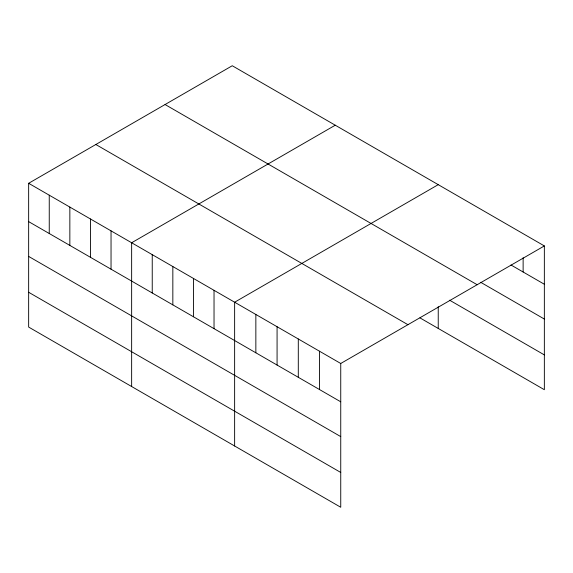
<?xml version="1.0" encoding="UTF-8"?>
<svg xmlns="http://www.w3.org/2000/svg" width="573" height="573" viewBox="0 0 573 573"><rect width="100%" height="100%" fill="white"/><g stroke="black" fill="none" stroke-linecap="round" stroke-linejoin="round"><path stroke-width="0.86" d="M28.65 183.296L340.742 363.483L340.742 507.255L28.65 327.068L28.65 183.296L232.258 65.745L544.35 245.932L544.35 389.704L419.93 317.865M335.248 125.208L131.64 242.759L131.64 386.531M438.238 184.664L234.629 302.222L234.629 445.995M340.742 363.483L544.35 245.932M511.001 264.998L544.35 284.251M480.683 282.296L544.35 319.054M165.067 104.537L477.159 284.724M449.612 300.202L544.35 354.902M95.841 144.503L407.933 324.69M28.65 221.622L340.742 401.809M28.65 256.418L340.742 436.605M28.65 292.273L340.742 472.46M523.128 257.743L523.128 272.003M438.238 306.691L438.238 328.436M319.519 351.228L319.519 389.554M298.297 338.98L298.297 377.299M277.074 326.725L277.074 365.051M255.852 314.47L255.852 352.796M214.03 290.325L214.03 328.651M193.43 278.435L193.43 316.762M172.838 266.545L172.838 304.865M152.239 254.648L152.239 292.975M111.04 230.869L111.04 269.188M90.441 218.972L90.441 257.298M69.849 207.082L69.849 245.409M49.249 195.192L49.249 233.512"/></g></svg>
